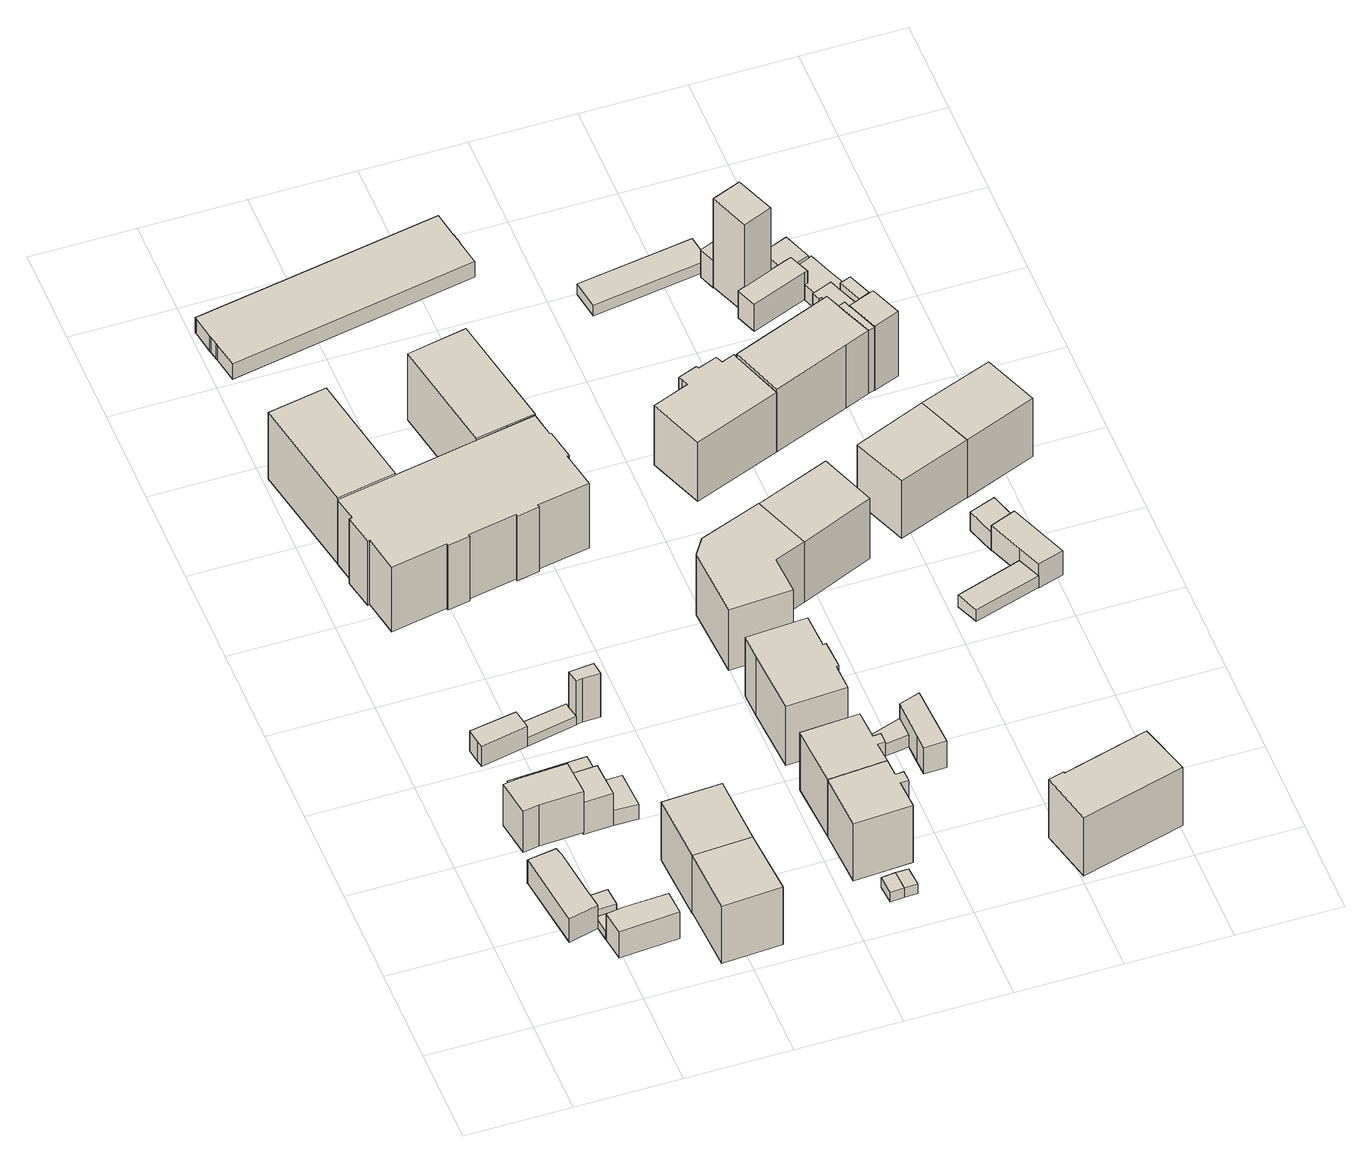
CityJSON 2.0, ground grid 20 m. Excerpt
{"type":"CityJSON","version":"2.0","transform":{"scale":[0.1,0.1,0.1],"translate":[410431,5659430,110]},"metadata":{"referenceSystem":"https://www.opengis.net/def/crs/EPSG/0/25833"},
"CityObjects":{
"building1":{"type":"Building","attributes":{"Dachtyp_tdc":"tdcPolyFlatRoof","Gemeindeschluessel":14612000,"Dachneigung":0,"QualitaetDacherkennung":81,"Geometrietyp2DReferenz":"3000","measuredHeight":5.84,"function":"31001_9998","roofType":"1000"},"geometry":[{"type":"Solid","lod":"1","boundaries":[[[[0,1,2,3,4,5,6,7,8]],[[9,10,11,12,13,14,15,16,17]],[[8,10,9,0]],[[7,11,10,8]],[[6,12,11,7]],[[5,13,12,6]],[[4,14,13,5]],[[3,15,14,4]],[[2,16,15,3]],[[1,17,16,2]],[[0,9,17,1]]]]}]},
"building2":{"type":"Building","attributes":{"Gemeindeschluessel":14612000,"Dachneigung":90,"Dachorientierung":0,"MittlereTraufHoehe":113.98,"QualitaetDacherkennung":70,"ObjektHoehe":2.13,"BodenHoehe":111.85,"Geometrietyp2DReferenz":"3000","AbsoluteHoehe":113.98,"Dachflaeche":12.51,"measuredHeight":2.13,"function":"31001_9998","roofType":"1000","storeysAboveGround":1},"geometry":[{"type":"Solid","lod":"1","boundaries":[[[[18,19,20,21,22,23,24,25]],[[26,27,28,29,30,31,32,33]],[[25,27,26,18]],[[24,28,27,25]],[[23,29,28,24]],[[22,30,29,23]],[[21,31,30,22]],[[20,32,31,21]],[[19,33,32,20]],[[18,26,33,19]]]]}]},
"building3":{"type":"Building","attributes":{"Dachtyp_tdc":"tdcPolyFlatRoof","Gemeindeschluessel":14612000,"Dachneigung":10.54,"QualitaetDacherkennung":80,"Geometrietyp2DReferenz":"3000","measuredHeight":3.05,"function":"31001_9998","roofType":"2100"},"geometry":[{"type":"Solid","lod":"1","boundaries":[[[[34,35,36,37,38]],[[39,40,41,42,43]],[[38,40,39,34]],[[37,41,40,38]],[[36,42,41,37]],[[35,43,42,36]],[[34,39,43,35]]]]}]},
"building4":{"type":"Building","attributes":{"Dachtyp_tdc":"tdcPolyFlatRoof","Gemeindeschluessel":14612000,"Dachneigung":16.55,"QualitaetDacherkennung":78,"Geometrietyp2DReferenz":"3000","measuredHeight":7.22,"function":"31001_9998","roofType":"2100"},"geometry":[{"type":"Solid","lod":"1","boundaries":[[[[44,45,46,47,48]],[[28,27,49,50,51]],[[48,27,28,44]],[[47,49,27,48]],[[46,50,49,47]],[[45,51,50,46]],[[44,28,51,45]]]]}]},
"building5":{"type":"Building","attributes":{"Dachtyp_tdc":"tdcPolyFlatRoof","Gemeindeschluessel":14612000,"Dachneigung":6.29,"QualitaetDacherkennung":72,"Geometrietyp2DReferenz":"3000","measuredHeight":10.65,"function":"31001_9998","roofType":"2100"},"geometry":[{"type":"Solid","lod":"1","boundaries":[[[[52,53,54,55,56,57]],[[58,59,60,61,62,63]],[[57,59,58,52]],[[56,60,59,57]],[[55,61,60,56]],[[54,62,61,55]],[[53,63,62,54]],[[52,58,63,53]]]]}]},
"building6":{"type":"Building","attributes":{"Gemeindeschluessel":14612000,"Dachorientierung":0,"MittlereTraufHoehe":113.98,"ObjektHoehe":2.17,"BodenHoehe":111.81,"Geometrietyp2DReferenz":"3000","BezugspunktDach":"2000","AbsoluteHoehe":113.98,"Dachflaeche":28.2,"measuredHeight":2.17,"function":"31001_9998","storeysAboveGround":1},"geometry":[{"type":"Solid","lod":"1","boundaries":[[[[18,25,64,65]],[[66,67,68,69]],[[65,67,66,18]],[[64,68,67,65]],[[25,69,68,64]],[[18,66,69,25]]]]}]},
"building7":{"type":"Building","attributes":{"Dachtyp_tdc":"tdcPolyFlatRoof","Gemeindeschluessel":14612000,"Dachneigung":4.24,"QualitaetDacherkennung":70,"Geometrietyp2DReferenz":"3000","measuredHeight":5.13,"function":"31001_9998","roofType":"2100"},"geometry":[{"type":"Solid","lod":"1","boundaries":[[[[70,71,72,73,74,75]],[[76,77,78,79,80,81]],[[75,77,76,70]],[[74,78,77,75]],[[73,79,78,74]],[[72,80,79,73]],[[71,81,80,72]],[[70,76,81,71]]]]}]},
"building8":{"type":"Building","attributes":{"Gemeindeschluessel":14612000,"Dachneigung":78,"Dachorientierung":0,"MittlereTraufHoehe":117.01,"QualitaetDacherkennung":98,"ObjektHoehe":6.48,"BodenHoehe":110.9,"Geometrietyp2DReferenz":"3000","AbsoluteHoehe":117.38,"Dachflaeche":65.3,"measuredHeight":6.48,"function":"31001_9998","roofType":"2100","storeysAboveGround":2},"geometry":[{"type":"Solid","lod":"1","boundaries":[[[[82,83,84,85,86]],[[87,88,89,90,91]],[[86,88,87,82]],[[85,89,88,86]],[[84,90,89,85]],[[83,91,90,84]],[[82,87,91,83]]]]}]},
"building9":{"type":"Building","attributes":{"Dachtyp_tdc":"tdcPolyFlatRoof","Gemeindeschluessel":14612000,"Dachneigung":5.8,"QualitaetDacherkennung":77,"Geometrietyp2DReferenz":"3000","measuredHeight":8.29,"function":"31001_9998","roofType":"2100"},"geometry":[{"type":"Solid","lod":"1","boundaries":[[[[92,93,94,95]],[[96,97,98,99]],[[95,97,96,92]],[[94,98,97,95]],[[93,99,98,94]],[[92,96,99,93]]]]}]},
"building10":{"type":"Building","attributes":{"Dachtyp_tdc":"tdcHipAndGableRoof","Gemeindeschluessel":14612000,"Dachneigung":30.52,"QualitaetDacherkennung":86,"Geometrietyp2DReferenz":"3000","measuredHeight":15.86,"function":"31001_9998","roofType":"5000"},"geometry":[{"type":"Solid","lod":"1","boundaries":[[[[100,101,102,103]],[[104,105,106,107]],[[103,105,104,100]],[[102,106,105,103]],[[101,107,106,102]],[[100,104,107,101]]]]}]},
"building11":{"type":"Building","attributes":{"Dachtyp_tdc":"tdcPolyFlatRoof","Gemeindeschluessel":14612000,"Dachneigung":5.53,"QualitaetDacherkennung":64,"Geometrietyp2DReferenz":"3000","measuredHeight":3.92,"function":"31001_9998","roofType":"2100"},"geometry":[{"type":"Solid","lod":"1","boundaries":[[[[108,109,110,111]],[[112,97,96,113]],[[111,97,112,108]],[[110,96,97,111]],[[109,113,96,110]],[[108,112,113,109]]]]}]},
"building12":{"type":"Building","attributes":{"Dachtyp_tdc":"tdcPolyFlatRoof","Gemeindeschluessel":14612000,"Dachneigung":3.26,"QualitaetDacherkennung":77,"Geometrietyp2DReferenz":"3000","measuredHeight":2.21,"function":"31001_9998","roofType":"2100"},"geometry":[{"type":"Solid","lod":"1","boundaries":[[[[114,115,116,117,118]],[[79,119,120,121,80]],[[118,119,79,114]],[[117,120,119,118]],[[116,121,120,117]],[[115,80,121,116]],[[114,79,80,115]]]]}]},
"building13":{"type":"Building","attributes":{"Dachtyp_tdc":"tdcHipAndGableRoof","Gemeindeschluessel":14612000,"Dachneigung":30.35,"QualitaetDacherkennung":93,"Geometrietyp2DReferenz":"3000","measuredHeight":16.04,"function":"31001_9998","roofType":"5000"},"geometry":[{"type":"Solid","lod":"1","boundaries":[[[[101,100,122,123]],[[124,125,126,127]],[[123,125,124,101]],[[122,126,125,123]],[[100,127,126,122]],[[101,124,127,100]]]]}]},
"building14":{"type":"Building","attributes":{"Dachtyp_tdc":"tdcFreeFormRoof","Gemeindeschluessel":14612000,"Dachneigung":40.41,"QualitaetDacherkennung":3,"Geometrietyp2DReferenz":"3000","measuredHeight":12.34,"function":"31001_9998","roofType":"5000"},"geometry":[{"type":"Solid","lod":"1","boundaries":[[[[128,129,130,131,132]],[[133,134,135,136,137]],[[132,134,133,128]],[[131,135,134,132]],[[130,136,135,131]],[[129,137,136,130]],[[128,133,137,129]]]]}]},
"building15":{"type":"Building","attributes":{"name":"Oberschule Pieschen","Gemeindeschluessel":14612000,"Geometrietyp2DReferenz":"3000","function":"31001_3021","roofType":"9999"},"children":["building15-1","building15-2","building15-3"]},
"building15-1":{"type":"BuildingPart","attributes":{"Dachtyp_tdc":"tdcHipAndGableRoof","Dachneigung":30.43,"QualitaetDacherkennung":86,"Geometrietyp2DReferenz":"3000","measuredHeight":18.19,"roofType":"5000"},"parents":["building15"],"geometry":[{"type":"Solid","lod":"1","boundaries":[[[[138,139,140,141]],[[142,143,144,145]],[[141,143,142,138]],[[140,144,143,141]],[[139,145,144,140]],[[138,142,145,139]]]]}]},
"building15-2":{"type":"BuildingPart","attributes":{"Dachtyp_tdc":"tdcHipRoof","Dachneigung":18.6,"QualitaetDacherkennung":24,"Geometrietyp2DReferenz":"3000","measuredHeight":18.18,"roofType":"3200"},"parents":["building15"],"geometry":[{"type":"Solid","lod":"1","boundaries":[[[[146,147,148,149,150,151,152,153,154,155,156,157,158,159,160,161,162,163,164,165,166,167,168,169]],[[170,171,172,173,174,175,176,177,178,179,180,181,182,183,184,185,186,187,188,189,190,191,144,143]],[[169,171,170,146]],[[168,172,171,169]],[[167,173,172,168]],[[166,174,173,167]],[[165,175,174,166]],[[164,176,175,165]],[[163,177,176,164]],[[162,178,177,163]],[[161,179,178,162]],[[160,180,179,161]],[[159,181,180,160]],[[158,182,181,159]],[[157,183,182,158]],[[156,184,183,157]],[[155,185,184,156]],[[154,186,185,155]],[[153,187,186,154]],[[152,188,187,153]],[[151,189,188,152]],[[150,190,189,151]],[[149,191,190,150]],[[148,144,191,149]],[[147,143,144,148]],[[146,170,143,147]]]]}]},
"building15-3":{"type":"BuildingPart","attributes":{"Dachtyp_tdc":"tdcHipAndGableRoof","Dachneigung":30.23,"QualitaetDacherkennung":86,"Geometrietyp2DReferenz":"3000","measuredHeight":18.22,"roofType":"5000"},"parents":["building15"],"geometry":[{"type":"Solid","lod":"1","boundaries":[[[[192,193,194,195,196]],[[170,197,198,172,199]],[[196,197,170,192]],[[195,198,197,196]],[[194,172,198,195]],[[193,199,172,194]],[[192,170,199,193]]]]}]},
"building16":{"type":"Building","attributes":{"Dachtyp_tdc":"tdcPolyFlatRoof","Gemeindeschluessel":14612000,"Dachneigung":5.23,"QualitaetDacherkennung":66,"Geometrietyp2DReferenz":"3000","measuredHeight":2.6,"function":"31001_9998","roofType":"2100"},"geometry":[{"type":"Solid","lod":"1","boundaries":[[[[200,201,202,203]],[[204,205,206,207]],[[203,205,204,200]],[[202,206,205,203]],[[201,207,206,202]],[[200,204,207,201]]]]}]},
"building17":{"type":"Building","attributes":{"Dachtyp_tdc":"tdcPolyFlatRoof","Gemeindeschluessel":14612000,"Dachneigung":6.02,"QualitaetDacherkennung":74,"Geometrietyp2DReferenz":"3000","measuredHeight":2.6,"function":"31001_9998","roofType":"2100"},"geometry":[{"type":"Solid","lod":"1","boundaries":[[[[208,209,201,200]],[[210,204,207,211]],[[200,204,210,208]],[[201,207,204,200]],[[209,211,207,201]],[[208,210,211,209]]]]}]},
"building18":{"type":"Building","attributes":{"Dachtyp_tdc":"tdcHipAndGableRoof","Gemeindeschluessel":14612000,"Dachneigung":32.23,"QualitaetDacherkennung":82,"Geometrietyp2DReferenz":"3000","measuredHeight":16.33,"function":"31001_9998","roofType":"5000"},"geometry":[{"type":"Solid","lod":"1","boundaries":[[[[212,213,214,215,216,217,218,219,220]],[[221,222,223,224,225,226,227,228,229]],[[220,222,221,212]],[[219,223,222,220]],[[218,224,223,219]],[[217,225,224,218]],[[216,226,225,217]],[[215,227,226,216]],[[214,228,227,215]],[[213,229,228,214]],[[212,221,229,213]]]]}]},
"building19":{"type":"Building","attributes":{"Dachtyp_tdc":"tdcFreeFormRoof","Gemeindeschluessel":14612000,"Dachneigung":10.13,"QualitaetDacherkennung":80,"Geometrietyp2DReferenz":"3000","measuredHeight":4.39,"function":"31001_9998","roofType":"5000"},"geometry":[{"type":"Solid","lod":"1","boundaries":[[[[230,231,232,233,234,235,236,237,238,239,240,241,242,243]],[[244,245,246,247,248,249,250,251,252,253,254,255,256,257]],[[243,245,244,230]],[[242,246,245,243]],[[241,247,246,242]],[[240,248,247,241]],[[239,249,248,240]],[[238,250,249,239]],[[237,251,250,238]],[[236,252,251,237]],[[235,253,252,236]],[[234,254,253,235]],[[233,255,254,234]],[[232,256,255,233]],[[231,257,256,232]],[[230,244,257,231]]]]}]},
"building20":{"type":"Building","attributes":{"Dachtyp_tdc":"tdcFreeFormRoof","Gemeindeschluessel":14612000,"Dachneigung":32.47,"QualitaetDacherkennung":70,"Geometrietyp2DReferenz":"3000","measuredHeight":16.46,"function":"31001_9998","roofType":"5000"},"geometry":[{"type":"Solid","lod":"1","boundaries":[[[[258,259,260,261,262,263,264,265]],[[266,267,268,269,270,271,221,228]],[[265,267,266,258]],[[264,268,267,265]],[[263,269,268,264]],[[262,270,269,263]],[[261,271,270,262]],[[260,221,271,261]],[[259,228,221,260]],[[258,266,228,259]]]]}]},
"building21":{"type":"Building","attributes":{"Dachtyp_tdc":"tdcFreeFormRoof","Gemeindeschluessel":14612000,"Dachneigung":30.44,"QualitaetDacherkennung":66,"Geometrietyp2DReferenz":"3000","measuredHeight":16.5,"function":"31001_9998","roofType":"5000"},"geometry":[{"type":"Solid","lod":"1","boundaries":[[[[272,273,274,275,276,277,278,279,280]],[[281,282,283,284,285,286,287,288,289]],[[280,282,281,272]],[[279,283,282,280]],[[278,284,283,279]],[[277,285,284,278]],[[276,286,285,277]],[[275,287,286,276]],[[274,288,287,275]],[[273,289,288,274]],[[272,281,289,273]]]]}]},
"building22":{"type":"Building","attributes":{"Gemeindeschluessel":14612000,"Dachneigung":90,"Dachorientierung":0,"MittlereTraufHoehe":114.81,"QualitaetDacherkennung":27,"ObjektHoehe":3,"BodenHoehe":111.81,"Geometrietyp2DReferenz":"3000","AbsoluteHoehe":114.81,"Dachflaeche":27.6,"measuredHeight":3,"function":"31001_9998","roofType":"1000","storeysAboveGround":1},"geometry":[{"type":"Solid","lod":"1","boundaries":[[[[290,291,292,293]],[[294,295,296,297]],[[293,295,294,290]],[[292,296,295,293]],[[291,297,296,292]],[[290,294,297,291]]]]}]},
"building23":{"type":"Building","attributes":{"Dachtyp_tdc":"tdcFreeFormRoof","Gemeindeschluessel":14612000,"Dachneigung":29.29,"QualitaetDacherkennung":31,"Geometrietyp2DReferenz":"3000","measuredHeight":16.62,"function":"31001_9998","roofType":"5000"},"geometry":[{"type":"Solid","lod":"1","boundaries":[[[[298,299,300,301,302,303,304]],[[305,306,307,308,309,310,311]],[[304,306,305,298]],[[303,307,306,304]],[[302,308,307,303]],[[301,309,308,302]],[[300,310,309,301]],[[299,311,310,300]],[[298,305,311,299]]]]}]},
"building24":{"type":"Building","attributes":{"Dachtyp_tdc":"tdcPolyFlatRoof","Gemeindeschluessel":14612000,"Dachneigung":5.17,"QualitaetDacherkennung":85,"Geometrietyp2DReferenz":"3000","measuredHeight":6.68,"function":"31001_9998","roofType":"2100"},"geometry":[{"type":"Solid","lod":"1","boundaries":[[[[312,313,314,315,316]],[[317,318,319,320,321]],[[316,318,317,312]],[[315,319,318,316]],[[314,320,319,315]],[[313,321,320,314]],[[312,317,321,313]]]]}]},
"building25":{"type":"Building","attributes":{"Dachtyp_tdc":"tdcHipAndGableRoof","Gemeindeschluessel":14612000,"Dachneigung":29.02,"QualitaetDacherkennung":71,"Geometrietyp2DReferenz":"3000","measuredHeight":16.54,"function":"31001_9998","roofType":"5000"},"geometry":[{"type":"Solid","lod":"1","boundaries":[[[[322,323,324,325]],[[307,326,327,308]],[[325,326,307,322]],[[324,327,326,325]],[[323,308,327,324]],[[322,307,308,323]]]]}]},
"building26":{"type":"Building","attributes":{"Dachtyp_tdc":"tdcFreeFormRoof","Gemeindeschluessel":14612000,"Dachneigung":34.28,"QualitaetDacherkennung":53,"Geometrietyp2DReferenz":"3000","measuredHeight":17.35,"function":"31001_9998","roofType":"5000"},"geometry":[{"type":"Solid","lod":"1","boundaries":[[[[328,329,330,331,332,333,334,335,336,337,338,339,340]],[[341,342,343,344,345,346,347,348,349,350,351,352,353]],[[340,342,341,328]],[[339,343,342,340]],[[338,344,343,339]],[[337,345,344,338]],[[336,346,345,337]],[[335,347,346,336]],[[334,348,347,335]],[[333,349,348,334]],[[332,350,349,333]],[[331,351,350,332]],[[330,352,351,331]],[[329,353,352,330]],[[328,341,353,329]]]]}]},
"building27":{"type":"Building","attributes":{"Dachtyp_tdc":"tdcFreeFormRoof","Gemeindeschluessel":14612000,"Dachneigung":29.03,"QualitaetDacherkennung":83,"Geometrietyp2DReferenz":"3000","measuredHeight":15.9,"function":"31001_9998","roofType":"5000"},"geometry":[{"type":"Solid","lod":"1","boundaries":[[[[354,355,356,357,358,359]],[[360,361,362,363,364,365]],[[359,361,360,354]],[[358,362,361,359]],[[357,363,362,358]],[[356,364,363,357]],[[355,365,364,356]],[[354,360,365,355]]]]}]},
"building28":{"type":"Building","attributes":{"Dachtyp_tdc":"tdcPolyFlatRoof","Gemeindeschluessel":14612000,"Dachneigung":0,"QualitaetDacherkennung":77,"Geometrietyp2DReferenz":"3000","measuredHeight":2.56,"function":"31001_9998","roofType":"1000"},"geometry":[{"type":"Solid","lod":"1","boundaries":[[[[366,367,368,369]],[[370,371,372,373]],[[369,371,370,366]],[[368,372,371,369]],[[367,373,372,368]],[[366,370,373,367]]]]}]},
"building29":{"type":"Building","attributes":{"Dachtyp_tdc":"tdcPolyFlatRoof","Gemeindeschluessel":14612000,"Dachneigung":6.43,"QualitaetDacherkennung":79,"Geometrietyp2DReferenz":"3000","measuredHeight":3.26,"function":"31001_9998","roofType":"2100"},"geometry":[{"type":"Solid","lod":"1","boundaries":[[[[374,375,376,377]],[[378,379,380,381]],[[377,379,378,374]],[[376,380,379,377]],[[375,381,380,376]],[[374,378,381,375]]]]}]},
"building30":{"type":"Building","attributes":{"Gemeindeschluessel":14612000,"Geometrietyp2DReferenz":"3000","function":"31001_9998","roofType":"9999"},"children":["building30-1","building30-2","building30-3"]},
"building30-1":{"type":"BuildingPart","attributes":{"Dachtyp_tdc":"tdcGableRoof","Dachneigung":31.4,"QualitaetDacherkennung":59,"Geometrietyp2DReferenz":"3000","measuredHeight":17.32,"roofType":"3100"},"parents":["building30"],"geometry":[{"type":"Solid","lod":"1","boundaries":[[[[382,383,384,385,386,387,388]],[[389,390,391,392,393,394,395]],[[388,390,389,382]],[[387,391,390,388]],[[386,392,391,387]],[[385,393,392,386]],[[384,394,393,385]],[[383,395,394,384]],[[382,389,395,383]]]]}]},
"building30-2":{"type":"BuildingPart","attributes":{"Dachtyp_tdc":"tdcFreeFormRoof","Dachneigung":75.23,"QualitaetDacherkennung":14,"Geometrietyp2DReferenz":"3000","measuredHeight":14.15,"roofType":"5000"},"parents":["building30"],"geometry":[{"type":"Solid","lod":"1","boundaries":[[[[396,397,398,399,400,401,402,403,404,405,406]],[[407,408,409,410,411,412,413,414,415,416,417]],[[406,408,407,396]],[[405,409,408,406]],[[404,410,409,405]],[[403,411,410,404]],[[402,412,411,403]],[[401,413,412,402]],[[400,414,413,401]],[[399,415,414,400]],[[398,416,415,399]],[[397,417,416,398]],[[396,407,417,397]]]]}]},
"building30-3":{"type":"BuildingPart","attributes":{"Dachtyp_tdc":"tdcGableRoof","Dachneigung":31.3,"QualitaetDacherkennung":57,"Geometrietyp2DReferenz":"3000","measuredHeight":17.39,"roofType":"3100"},"parents":["building30"],"geometry":[{"type":"Solid","lod":"1","boundaries":[[[[418,419,420,383,388,421,422]],[[423,417,416,390,395,424,425]],[[422,417,423,418]],[[421,416,417,422]],[[388,390,416,421]],[[383,395,390,388]],[[420,424,395,383]],[[419,425,424,420]],[[418,423,425,419]]]]}]},
"building31":{"type":"Building","attributes":{"Dachtyp_tdc":"tdcHipAndGableRoof","Gemeindeschluessel":14612000,"Dachneigung":28.87,"QualitaetDacherkennung":61,"Geometrietyp2DReferenz":"3000","measuredHeight":15.9,"function":"31001_9998","roofType":"5000"},"geometry":[{"type":"Solid","lod":"1","boundaries":[[[[426,427,428,429]],[[430,431,432,433]],[[429,431,430,426]],[[428,432,431,429]],[[427,433,432,428]],[[426,430,433,427]]]]}]},
"building32":{"type":"Building","attributes":{"Dachtyp_tdc":"tdcPolyFlatRoof","Gemeindeschluessel":14612000,"Dachneigung":0,"QualitaetDacherkennung":36,"Geometrietyp2DReferenz":"3000","measuredHeight":6.76,"function":"31001_9998","roofType":"1000"},"geometry":[{"type":"Solid","lod":"1","boundaries":[[[[434,435,436,437]],[[438,439,440,441]],[[437,439,438,434]],[[436,440,439,437]],[[435,441,440,436]],[[434,438,441,435]]]]}]},
"building33":{"type":"Building","attributes":{"Dachtyp_tdc":"tdcFreeFormRoof","Gemeindeschluessel":14612000,"Dachneigung":22.8,"QualitaetDacherkennung":1,"Geometrietyp2DReferenz":"3000","measuredHeight":22.46,"function":"31001_9998","roofType":"5000"},"geometry":[{"type":"Solid","lod":"1","boundaries":[[[[442,443,444,445]],[[446,447,448,449]],[[445,447,446,442]],[[444,448,447,445]],[[443,449,448,444]],[[442,446,449,443]]]]}]},
"building34":{"type":"Building","attributes":{"Dachtyp_tdc":"tdcGableRoof","Gemeindeschluessel":14612000,"Dachneigung":41.9,"QualitaetDacherkennung":24,"Geometrietyp2DReferenz":"3000","measuredHeight":5.95,"function":"31001_9998","roofType":"3100"},"geometry":[{"type":"Solid","lod":"1","boundaries":[[[[450,451,452,453]],[[454,455,456,457]],[[453,455,454,450]],[[452,456,455,453]],[[451,457,456,452]],[[450,454,457,451]]]]}]},
"building35":{"type":"Building","attributes":{"Dachtyp_tdc":"tdcPolyFlatRoof","Gemeindeschluessel":14612000,"Dachneigung":0,"QualitaetDacherkennung":0,"Geometrietyp2DReferenz":"3000","BezugspunktDach":"2000","measuredHeight":3,"function":"31001_9998"},"geometry":[{"type":"Solid","lod":"1","boundaries":[[[[458,459,460,461]],[[462,463,464,465]],[[461,463,462,458]],[[460,464,463,461]],[[459,465,464,460]],[[458,462,465,459]]]]}]},
"building36":{"type":"Building","attributes":{"Dachtyp_tdc":"tdcPolyFlatRoof","Gemeindeschluessel":14612000,"Dachneigung":8.28,"QualitaetDacherkennung":87,"Geometrietyp2DReferenz":"3000","measuredHeight":6.39,"function":"31001_9998","roofType":"2100"},"geometry":[{"type":"Solid","lod":"1","boundaries":[[[[466,467,468,469,470]],[[471,472,473,474,475]],[[470,472,471,466]],[[469,473,472,470]],[[468,474,473,469]],[[467,475,474,468]],[[466,471,475,467]]]]}]},
"building37":{"type":"Building","attributes":{"Dachtyp_tdc":"tdcPolyFlatRoof","Gemeindeschluessel":14612000,"Dachneigung":0,"QualitaetDacherkennung":61,"Geometrietyp2DReferenz":"3000","measuredHeight":6.67,"function":"31001_9998","roofType":"1000"},"geometry":[{"type":"Solid","lod":"1","boundaries":[[[[476,477,478,479,480,481,482,483]],[[484,485,486,487,488,489,490,491]],[[483,485,484,476]],[[482,486,485,483]],[[481,487,486,482]],[[480,488,487,481]],[[479,489,488,480]],[[478,490,489,479]],[[477,491,490,478]],[[476,484,491,477]]]]}]},
"building38":{"type":"Building","attributes":{"Gemeindeschluessel":14612000,"Geometrietyp2DReferenz":"3000","function":"31001_9998","roofType":"9999"},"children":["building38-1","building38-2"]},
"building38-1":{"type":"BuildingPart","attributes":{"Dachtyp_tdc":"tdcFreeFormRoof","Dachneigung":70.19,"QualitaetDacherkennung":12,"Geometrietyp2DReferenz":"3000","measuredHeight":17.48,"roofType":"5000"},"parents":["building38"],"geometry":[{"type":"Solid","lod":"1","boundaries":[[[[492,493,494,495,496,497,498,499,500,501,502,503,504]],[[505,506,507,508,509,510,511,512,513,514,515,516,517]],[[504,506,505,492]],[[503,507,506,504]],[[502,508,507,503]],[[501,509,508,502]],[[500,510,509,501]],[[499,511,510,500]],[[498,512,511,499]],[[497,513,512,498]],[[496,514,513,497]],[[495,515,514,496]],[[494,516,515,495]],[[493,517,516,494]],[[492,505,517,493]]]]}]},
"building38-2":{"type":"BuildingPart","attributes":{"Dachtyp_tdc":"tdcPolyFlatRoof","Dachneigung":33.71,"QualitaetDacherkennung":39,"Geometrietyp2DReferenz":"3000","measuredHeight":18.02,"roofType":"2100"},"parents":["building38"],"geometry":[{"type":"Solid","lod":"1","boundaries":[[[[518,519,520,521,522,523]],[[524,516,514,525,526,527]],[[523,516,524,518]],[[522,514,516,523]],[[521,525,514,522]],[[520,526,525,521]],[[519,527,526,520]],[[518,524,527,519]]]]}]},
"building39":{"type":"Building","attributes":{"Dachtyp_tdc":"tdcPolyFlatRoof","Gemeindeschluessel":14612000,"Dachneigung":51.81,"QualitaetDacherkennung":75,"Geometrietyp2DReferenz":"3000","measuredHeight":17.38,"function":"31001_9998","roofType":"2100"},"geometry":[{"type":"Solid","lod":"1","boundaries":[[[[528,529,530,531,532]],[[533,534,535,536,537]],[[532,534,533,528]],[[531,535,534,532]],[[530,536,535,531]],[[529,537,536,530]],[[528,533,537,529]]]]}]},
"building40":{"type":"Building","attributes":{"Dachtyp_tdc":"tdcPolyFlatRoof","Gemeindeschluessel":14612000,"Dachneigung":0,"QualitaetDacherkennung":70,"Geometrietyp2DReferenz":"3000","measuredHeight":4.27,"function":"31001_9998","roofType":"1000"},"geometry":[{"type":"Solid","lod":"1","boundaries":[[[[538,539,540,541,542]],[[543,544,545,546,547]],[[542,544,543,538]],[[541,545,544,542]],[[540,546,545,541]],[[539,547,546,540]],[[538,543,547,539]]]]}]},
"building41":{"type":"Building","attributes":{"Dachtyp_tdc":"tdcHipAndGableRoof","Gemeindeschluessel":14612000,"Dachneigung":30.14,"QualitaetDacherkennung":60,"Geometrietyp2DReferenz":"3000","measuredHeight":15.91,"function":"31001_9998","roofType":"5000"},"geometry":[{"type":"Solid","lod":"1","boundaries":[[[[427,426,548,549]],[[550,551,552,553]],[[549,551,550,427]],[[548,552,551,549]],[[426,553,552,548]],[[427,550,553,426]]]]}]},
"building42":{"type":"Building","attributes":{"Dachtyp_tdc":"tdcPolyFlatRoof","Gemeindeschluessel":14612000,"Dachneigung":0,"QualitaetDacherkennung":73,"Geometrietyp2DReferenz":"3000","measuredHeight":3.85,"function":"31001_9998","roofType":"1000"},"geometry":[{"type":"Solid","lod":"1","boundaries":[[[[554,555,556,557,558,559,560,561]],[[562,563,564,565,566,567,568,569]],[[561,563,562,554]],[[560,564,563,561]],[[559,565,564,560]],[[558,566,565,559]],[[557,567,566,558]],[[556,568,567,557]],[[555,569,568,556]],[[554,562,569,555]]]]}]}
},
"vertices":[
[179,175,75],[177,191,75],[175,204,75],[172,226,75],[162,308,75],[158,324,75],[102,316,75],[103,314,75],[123,161,75],[179,175,17],[123,161,17],[103,314,17],[102,316,17],[158,324,17],[162,308,17],[172,226,17],[175,204,17],[177,191,17],
[213,180,40],[212,184,40],[201,183,40],[178,181,40],[179,175,40],[183,146,40],[183,143,40],[215,148,40],[213,180,19],[215,148,19],[183,143,19],[183,146,19],[179,175,19],[178,181,19],[201,183,19],[212,184,19],
[175,204,46],[177,191,46],[220,193,46],[217,230,46],[172,226,46],[175,204,19],[172,226,19],[217,230,19],[220,193,19],[177,191,19],
[183,143,84],[190,95,84],[303,104,84],[300,152,84],[215,148,84],[300,152,19],[303,104,19],[190,95,19],
[121,388,117],[152,393,117],[234,398,117],[230,469,117],[140,464,117],[110,460,117],[121,388,15],[110,460,15],[140,464,15],[230,469,15],[234,398,15],[152,393,15],
[300,152,40],[297,186,40],[213,180,18],[297,186,18],[300,152,18],[215,148,18],
[120,619,64],[123,604,64],[212,622,64],[206,658,64],[205,660,64],[116,645,64],[120,619,14],[116,645,14],[205,660,14],[206,658,14],[212,622,14],[123,604,14],
[140,464,69],[230,469,69],[285,472,69],[282,516,69],[135,508,69],[140,464,9],[135,508,9],[282,516,9],[285,472,9],[230,469,9],
[285,472,89],[230,469,89],[234,398,89],[289,401,89],[285,472,10],[289,401,10],[234,398,10],[230,469,10],
[455,160,161],[343,154,161],[350,24,161],[464,31,161],[455,160,19],[464,31,19],[350,24,19],[343,154,19],
[335,400,47],[331,474,47],[285,472,47],[289,401,47],[335,400,10],[331,474,10],
[206,658,35],[212,622,35],[308,641,35],[303,666,35],[302,675,35],[302,675,14],[303,666,14],[308,641,14],
[449,296,161],[336,290,161],[343,154,17],[336,290,17],[449,296,17],[455,160,17],
[303,666,123],[308,641,123],[320,643,123],[353,644,123],[350,670,123],[303,666,15],[350,670,15],[353,644,15],[320,643,15],[308,641,15],
[122,1387,177],[9,1366,177],[53,1137,177],[165,1158,177],[122,1387,13],[165,1158,13],[53,1137,13],[9,1366,13],
[323,1188,173],[165,1158,173],[53,1137,173],[53,1136,173],[62,1088,173],[56,1087,173],[68,1028,173],[72,1029,173],[86,955,173],[193,975,173],[194,971,173],[236,978,173],[235,983,173],[328,1000,173],[328,996,173],[371,1004,173],[370,1009,173],[470,1027,173],[456,1101,173],[460,1101,173],[449,1160,173],[446,1160,173],[437,1209,173],[436,1209,173],[323,1188,13],[436,1209,13],[437,1209,13],[446,1160,13],[449,1160,13],[460,1101,13],[456,1101,13],[470,1027,13],[370,1009,13],[371,1004,13],[328,996,13],[328,1000,13],[235,983,13],[236,978,13],[194,971,13],[193,975,13],[86,955,13],[72,1029,13],[68,1028,13],[56,1087,13],[62,1088,13],[53,1136,13],
[323,1188,177],[383,1199,177],[437,1209,177],[394,1438,177],[280,1416,177],[280,1416,13],[394,1438,13],[383,1199,13],
[696,65,43],[694,104,43],[667,101,43],[670,63,43],[696,65,19],[670,63,19],[667,101,19],[694,104,19],
[721,66,43],[718,104,43],[721,66,19],[718,104,19],
[733,254,158],[677,250,158],[622,246,158],[628,133,158],[739,140,158],[736,197,158],[752,198,158],[751,220,158],[735,219,158],[733,254,17],[735,219,17],[751,220,17],[752,198,17],[736,197,17],[739,140,17],[628,133,17],[622,246,17],[677,250,17],
[8,1731,51],[9,1729,51],[17,1682,51],[18,1678,51],[21,1662,51],[22,1657,51],[31,1607,51],[502,1694,51],[501,1699,51],[493,1742,51],[493,1746,51],[489,1765,51],[488,1769,51],[480,1817,51],[8,1731,13],[480,1817,13],[488,1769,13],[489,1765,13],[493,1746,13],[493,1742,13],[501,1699,13],[502,1694,13],[31,1607,13],[22,1657,13],[21,1662,13],[18,1678,13],[17,1682,13],[9,1729,13],
[615,366,159],[622,246,159],[733,254,159],[730,295,159],[745,296,159],[744,317,159],[729,316,159],[726,373,159],[615,366,17],[726,373,17],[729,316,17],[744,317,17],[745,296,17],[730,295,17],
[730,490,161],[727,546,161],[721,546,161],[718,614,161],[602,607,161],[604,557,161],[612,430,161],[727,436,161],[725,490,161],[730,490,15],[725,490,15],[727,436,15],[612,430,15],[604,557,15],[602,607,15],[718,614,15],[721,546,15],[727,546,15],
[741,412,48],[750,386,48],[824,397,48],[822,439,48],[741,412,18],[822,439,18],[824,397,18],[750,386,18],
[589,818,162],[597,676,162],[717,683,162],[713,760,162],[773,783,162],[730,895,162],[611,850,162],[589,818,12],[611,850,12],[730,895,12],[773,783,12],[713,760,12],[717,683,12],[597,676,12],
[822,439,84],[825,357,84],[826,327,84],[868,329,84],[862,452,84],[822,439,19],[862,452,19],[868,329,19],[826,327,19],[825,357,19],
[730,895,161],[773,783,161],[913,843,161],[872,951,161],[872,951,12],[913,843,12],
[641,1175,159],[682,1068,159],[848,1133,159],[812,1234,159],[810,1242,159],[785,1232,159],[779,1246,159],[742,1232,159],[740,1237,159],[703,1223,159],[706,1215,159],[711,1202,159],[672,1187,159],[641,1175,12],[672,1187,12],[711,1202,12],[706,1215,12],[703,1223,12],[740,1237,12],[742,1232,12],[779,1246,12],[785,1232,12],[810,1242,12],[812,1234,12],[848,1133,12],[682,1068,12],
[1001,6,166],[1200,61,166],[1171,163,166],[1006,117,166],[1005,120,166],[975,112,166],[1001,6,22],[975,112,22],[1005,120,22],[1006,117,22],[1171,163,22],[1200,61,22],
[874,1632,37],[653,1598,37],[662,1541,37],[883,1575,37],[874,1632,11],[883,1575,11],[662,1541,11],[653,1598,11],
[1141,722,45],[1015,681,45],[1033,638,45],[1160,677,45],[1141,722,16],[1160,677,16],[1033,638,16],[1015,681,16],
[1022,1262,167],[1043,1210,167],[1055,1214,167],[1035,1267,167],[1030,1278,167],[1027,1287,167],[1014,1282,167],[1022,1262,11],[1014,1282,11],[1027,1287,11],[1030,1278,11],[1035,1267,11],[1055,1214,11],[1043,1210,11],
[859,1257,134],[860,1253,134],[1003,1310,134],[1001,1314,134],[998,1323,134],[993,1321,134],[974,1314,134],[955,1306,134],[956,1302,134],[895,1279,134],[891,1269,134],[859,1257,11],[891,1269,11],[895,1279,11],[956,1302,11],[955,1306,11],[974,1314,11],[993,1321,11],[998,1323,11],[1001,1314,11],[1003,1310,11],[860,1253,11],
[812,1234,167],[848,1133,167],[995,1191,167],[1003,1310,167],[860,1253,167],[812,1234,11],[995,1191,11],[848,1133,11],
[1118,922,154],[1075,1031,154],[938,975,154],[980,869,154],[1118,922,12],[980,869,12],[938,975,12],[1075,1031,12],
[865,1564,80],[877,1533,80],[932,1555,80],[920,1586,80],[865,1564,12],[920,1586,12],[932,1555,12],[877,1533,12],
[907,1457,233],[962,1479,233],[932,1555,233],[877,1533,233],[907,1457,14],[877,1533,14],[932,1555,14],[962,1479,14],
[1114,789,60],[1163,808,60],[1146,863,60],[1096,845,60],[1114,789,14],[1096,845,14],[1146,863,14],[1163,808,14],
[968,1329,42],[974,1314,42],[993,1321,42],[987,1337,42],[968,1329,12],[987,1337,12],[993,1321,12],[974,1314,12],
[1141,722,75],[1160,677,75],[1209,692,75],[1163,808,75],[1114,789,75],[1141,722,15],[1114,789,15],[1163,808,15],[1209,692,15],[1160,677,15],
[908,1412,80],[1014,1453,80],[1020,1455,80],[1004,1495,80],[991,1490,80],[962,1479,80],[907,1457,80],[893,1451,80],[908,1412,13],[893,1451,13],[907,1457,13],[962,1479,13],[991,1490,13],[1004,1495,13],[1020,1455,13],[1014,1453,13],
[1027,1287,153],[1030,1278,153],[1032,1275,153],[1035,1277,153],[1052,1283,153],[1051,1286,153],[1034,1329,153],[1025,1352,153],[1008,1345,153],[987,1337,153],[993,1321,153],[998,1323,153],[1014,1282,153],[1027,1287,10],[1014,1282,10],[998,1323,10],[993,1321,10],[987,1337,10],[1008,1345,10],[1025,1352,10],[1034,1329,10],[1051,1286,10],[1052,1283,10],[1035,1277,10],[1032,1275,10],[1030,1278,10],
[1055,1214,169],[1105,1233,169],[1081,1294,169],[1073,1291,169],[1052,1283,169],[1032,1275,169],[1055,1214,10],[1073,1291,10],[1081,1294,10],[1105,1233,10],
[1051,1286,170],[1052,1283,170],[1073,1291,170],[1055,1337,170],[1034,1329,170],[1051,1286,11],[1034,1329,11],[1055,1337,11],[1073,1291,11],[1052,1283,11],
[991,1490,57],[1004,1495,57],[1041,1509,57],[1020,1563,57],[970,1543,57],[991,1490,14],[970,1543,14],[1020,1563,14],[1041,1509,14],[1004,1495,14],
[1257,976,154],[1215,1083,154],[1075,1031,11],[1215,1083,11],[1257,976,11],[1118,922,11],
[1014,1453,51],[1041,1381,51],[1092,1401,51],[1063,1472,51],[1047,1512,51],[1041,1509,51],[1004,1495,51],[1020,1455,51],[1014,1453,12],[1020,1455,12],[1004,1495,12],[1041,1509,12],[1047,1512,12],[1063,1472,12],[1092,1401,12],[1041,1381,12]
]}
